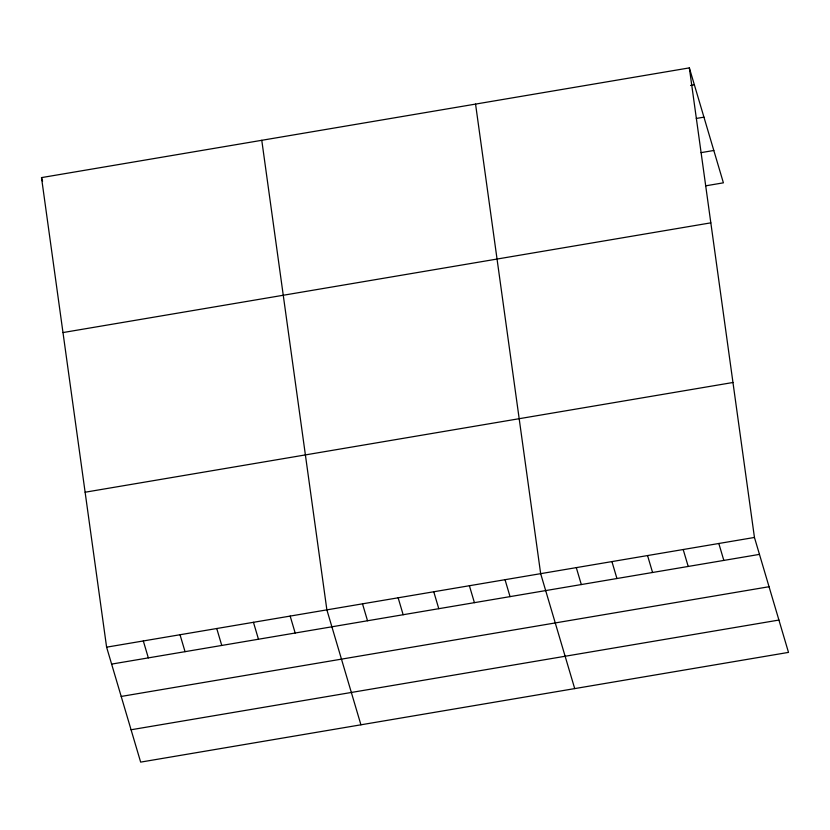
<?xml version="1.0" encoding="UTF-8"?>
<svg xmlns="http://www.w3.org/2000/svg" width="830" height="830" viewBox="0 0 830 830"><rect width="100%" height="100%" fill="white"/><g stroke="black" fill="none" stroke-linecap="round" stroke-linejoin="round"><path stroke-width="1.25" d="M689.346 67.884L754.449 537.456L788.5 652.39L140.654 762.116L106.603 647.172L41.5 177.61L689.346 67.884L723.397 182.828L705.573 185.847M690.539 85.459L694.357 84.805M696.308 118.451L703.944 117.155M701.08 152.637L713.81 150.479M62.987 332.56L710.833 222.845M85.127 492.221L732.963 382.495M106.603 647.172L754.449 537.456M111.625 664.104L759.471 554.378M121.201 696.443L769.047 586.727M131.078 729.767L778.924 620.052M718.822 543.484L723.833 560.416M683.194 549.522L688.205 566.444M647.556 555.561L652.567 572.482M611.928 561.588L616.939 578.52M576.3 567.627L581.311 584.548M574.713 688.599L540.662 573.665L475.559 104.092M505.034 579.693L510.045 596.625M469.396 585.731L474.418 602.653M433.768 591.769L438.78 608.691M398.141 597.797L403.152 614.729M362.502 603.835L367.524 620.757M360.925 724.808L326.875 609.874L261.772 140.301M290.168 616.088L295.179 633.01M253.451 622.303L258.462 639.235M216.744 628.518L221.755 645.45M180.027 634.743L185.049 651.664M41.5 177.61L42.579 181.231M143.32 640.957L148.331 657.879"/></g></svg>
